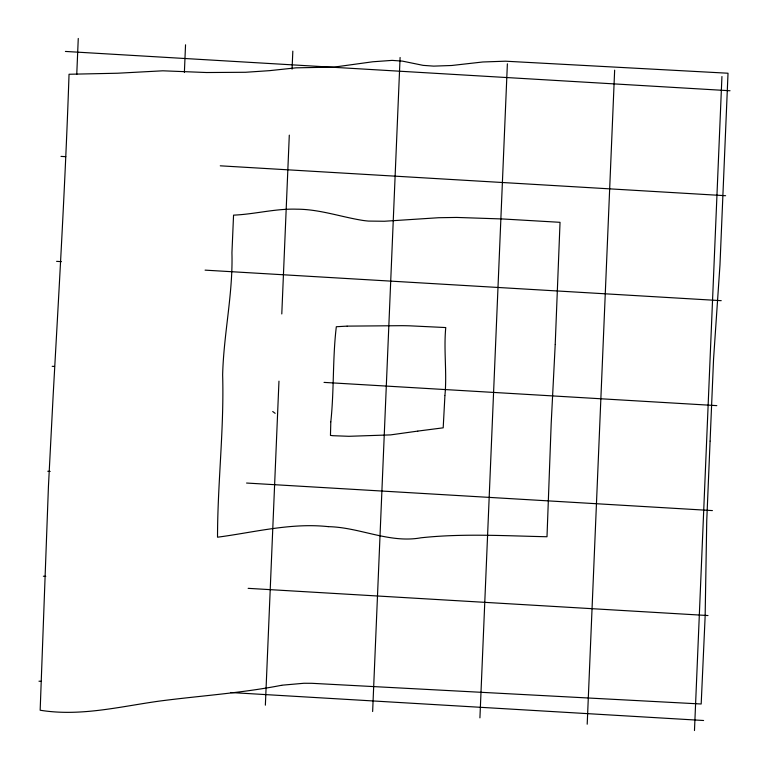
<?xml version="1.0" encoding="UTF-8"?>
<svg xmlns="http://www.w3.org/2000/svg" width="769" height="769" viewBox="0 0 769 769"><rect width="100%" height="100%" fill="white"/><g stroke="black" fill="none" stroke-linecap="round" stroke-linejoin="round"><path stroke-width="1.15" d="M555.218 344.387L560.034 222.318L502.868 218.982L456.651 217.435L438.657 217.723L384.375 221.251L368.553 221.078A24.57 5.479 2.4 0 1 362.603 220.386C340.638 216.858 319.289 209.187 296.786 209.187C275.513 208.457 254.75 214.263 233.555 215.137L231.94 252.799C233.074 293.845 223.635 334.063 222.645 374.916C224.173 429.025 217.569 483.086 217.521 537.204C254.337 532.359 290.942 522.584 328.334 526.65M555.208 344.637L551.19 423.536L546.999 536.743C505.06 535.868 462.736 533.273 420.951 537.8C389.412 543.548 359.825 527.274 328.526 526.669M710.095 440.983L713.555 359.161L719.967 264.997L728.022 73.228L505.435 61.193L482.826 61.981L451.739 65.49L433.706 66.124L423.123 65.365L402.456 61.126L392.084 60.386L372.821 61.77L334.092 67.105L296.046 67.835L269.573 70.652L245.59 72.276L206.544 72.526L162.836 70.806L117.58 73.228L69.037 74.257C65.432 181.071 59.136 287.741 53.205 394.449L48.447 486.268L40.161 710.229C80.236 716.737 119.58 706.663 158.991 701.145C199.902 695.762 241.11 693.205 281.685 685.266M710.085 441.175L706.74 520.882L705.144 616.238L701.184 704L311.81 683.305L303.986 683.266L282.242 685.179M76.756 74.449L78.265 38.45M184.387 72.392L185.54 44.794M265.363 705.173L278.964 381.155M281.79 313.954L289.298 135.142M292.066 69.143L292.826 51.139M372.638 711.517L400.101 57.483M479.923 717.861L507.377 63.827M587.199 724.206L614.652 70.171M694.474 730.55L721.937 76.516M444.924 395.535C447.106 372.878 443.588 350.193 445.76 327.556L409.983 325.835A69.383 15.476 2.4 0 0 401.601 325.681L347.165 326.123M444.905 395.881L443.194 427.824L417.952 431.073M330.805 421.97L330.459 435.389L332.852 435.696L348.905 436.302L390.614 434.889L417.769 431.101M330.814 421.825C334.188 390.191 332.516 358.306 336.322 326.729L347.011 326.133M65.403 51.436L730.031 90.752M61.001 156.395L65.788 156.684M220.27 165.816L725.628 195.71M56.589 261.354L61.385 261.643M205.083 270.14L721.226 300.669M52.186 366.313L54.58 366.457M324.028 382.395L716.814 405.628M47.774 471.272L50.177 471.416M246.57 483.038L712.411 510.587M43.372 576.231L45.765 576.375M248.147 588.343L707.999 615.546M38.969 681.199L41.363 681.334M230.575 692.523L703.597 720.505M272.716 411.511L275.158 413.338"/></g></svg>
